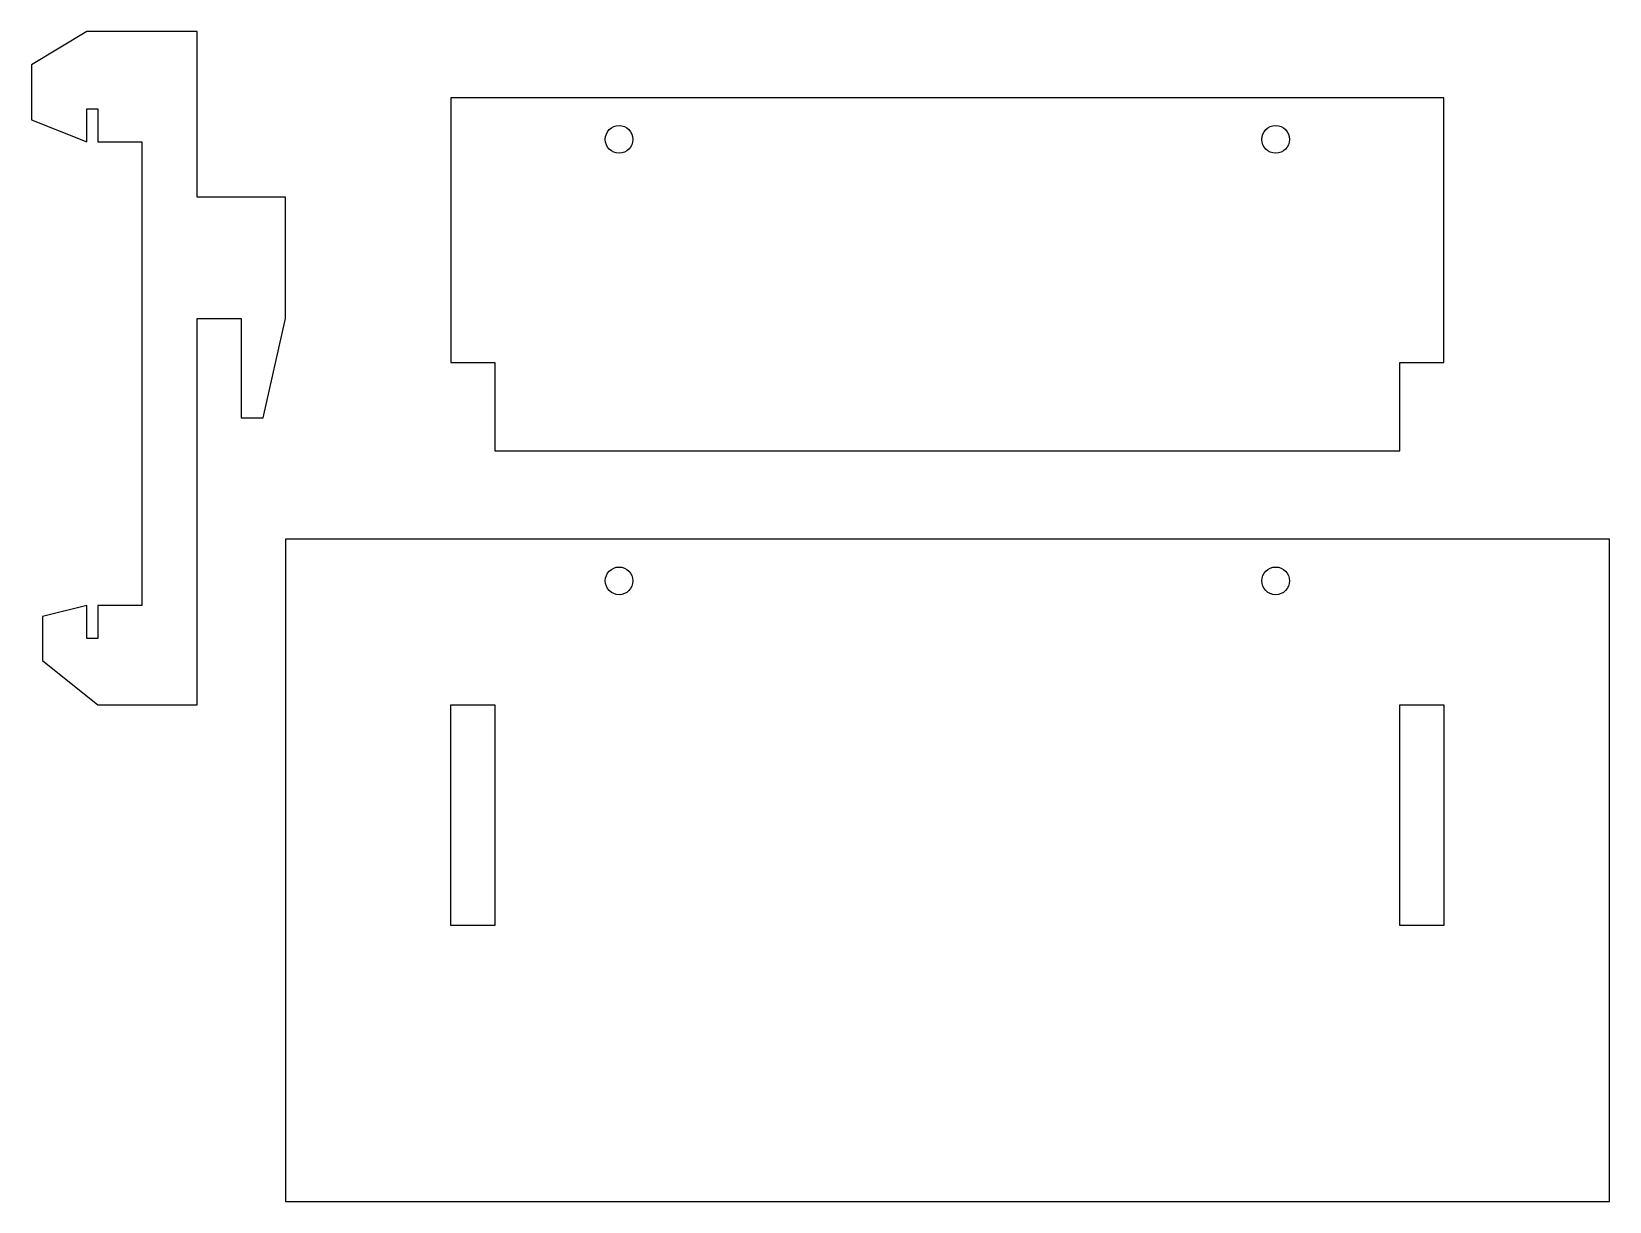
# Model space of a CAD drawing. Extents: x 1017 to 1160, y 760 to 866.
import ezdxf

# ---------------------------------------------------------------- set-up
doc = ezdxf.new("R2010")
doc.units = 0
doc.layers.get('0').update_dxf_attribs({"linetype": 'CONTINUOUS'})

msp = doc.modelspace()

# ---------------------------------------------------------------- linework, layer by layer
at = {"color": 5}
for p, q in [((1022.060781, 865.714129), (1017.060791, 862.714124)), ((1032.060789, 865.714129), (1022.060781, 865.714129)), ((1032.060789, 850.714123), (1032.060789, 865.714129)), ((1017.060791, 862.714124), (1017.060791, 857.714123)), ((1055.0608, 859.714122), (1055.0608, 835.714113)), ((1145.060789, 859.714122), (1055.0608, 859.714122)), ((1145.060789, 835.714113), (1145.060789, 859.714122)), ((1022.060781, 855.714087), (1022.060781, 858.714087)), ((1022.060781, 858.714087), (1023.060779, 858.714087)), ((1023.060779, 858.714087), (1023.060779, 855.714087)), ((1017.060791, 857.714123), (1022.060781, 855.714087)), ((1023.060779, 855.714087), (1027.060799, 855.714087)), ((1027.060799, 855.714087), (1027.060799, 813.714089)), ((1040.060802, 850.714123), (1032.060789, 850.714123)), ((1040.060802, 839.714122), (1040.060802, 850.714123)), ((1032.060789, 804.714124), (1032.060789, 839.714122)), ((1032.060789, 839.714122), (1036.060781, 839.714122)), ((1036.060781, 839.714122), (1036.060781, 830.714123)), ((1038.060806, 830.714123), (1040.060802, 839.714122)), ((1055.0608, 835.714113), (1059.060792, 835.714113)), ((1059.060792, 835.714113), (1059.060792, 827.714115)), ((1141.060797, 827.714115), (1141.060797, 835.714113)), ((1141.060797, 835.714113), (1145.060789, 835.714113)), ((1036.060781, 830.714123), (1038.060806, 830.714123)), ((1059.060792, 827.714115), (1141.060797, 827.714115)), ((1160.060787, 819.714123), (1040.060802, 819.714123)), ((1040.060802, 819.714123), (1040.060802, 759.714107)), ((1160.060787, 759.714107), (1160.060787, 819.714123)), ((1022.060781, 813.714089), (1018.060789, 812.714122)), ((1022.060781, 810.714087), (1022.060781, 813.714089)), ((1027.060799, 813.714089), (1023.060779, 813.714089)), ((1023.060779, 813.714089), (1023.060779, 810.714124)), ((1018.060789, 812.714122), (1018.060789, 808.714125)), ((1023.060779, 810.714124), (1022.060781, 810.714087)), ((1018.060789, 808.714125), (1023.060779, 804.714124)), ((1023.060779, 804.714124), (1032.060789, 804.714124)), ((1040.060802, 759.714107), (1160.060787, 759.714107))]:
    msp.add_line(p, q, dxfattribs=at)
at = {"color": 7}
for p, q in [((1055.0608, 784.714108), (1055.0608, 804.714096)), ((1055.0608, 804.714096), (1059.060792, 804.714096)), ((1059.060792, 804.714096), (1059.060792, 784.714108)), ((1141.060797, 784.714108), (1141.060797, 804.714096)), ((1141.060797, 804.714096), (1145.060789, 804.714096)), ((1145.060789, 804.714096), (1145.060789, 784.714108)), ((1059.060792, 784.714108), (1055.0608, 784.714108)), ((1145.060789, 784.714108), (1141.060797, 784.714108))]:
    msp.add_line(p, q, dxfattribs=at)
for points in [[(1069.054789, 855.941996), (1069.054789, 856.634366), (1069.616058, 857.195642), (1070.30842, 857.195644)], [(1070.30842, 857.195644), (1071.000781, 857.195642), (1071.56205, 856.634366), (1071.562051, 855.941996)], [(1128.559651, 855.941996), (1128.559652, 856.634366), (1129.120921, 857.195642), (1129.813282, 857.195644)], [(1129.813282, 857.195644), (1130.505643, 857.195642), (1131.066912, 856.634366), (1131.066913, 855.941996)], [(1070.30842, 854.688345), (1069.616057, 854.688346), (1069.054788, 855.249625), (1069.054789, 855.941996)], [(1071.562051, 855.941996), (1071.562052, 855.249625), (1071.000782, 854.688346), (1070.30842, 854.688345)], [(1129.813282, 854.688345), (1129.12092, 854.688346), (1128.55965, 855.249625), (1128.559651, 855.941996)], [(1131.066913, 855.941996), (1131.066914, 855.249625), (1130.505644, 854.688346), (1129.813282, 854.688345)], [(1069.054789, 815.941991), (1069.054789, 816.634361), (1069.616058, 817.195638), (1070.30842, 817.195639)], [(1070.30842, 817.195639), (1071.000781, 817.195638), (1071.56205, 816.634361), (1071.562051, 815.941991)], [(1128.559566, 815.941991), (1128.559567, 816.634361), (1129.120836, 817.195638), (1129.813197, 817.195639)], [(1129.813197, 817.195639), (1130.505559, 817.195638), (1131.066828, 816.634361), (1131.066828, 815.941991)], [(1070.30842, 814.68834), (1069.616057, 814.688342), (1069.054788, 815.24962), (1069.054789, 815.941991)], [(1071.562051, 815.941991), (1071.562052, 815.24962), (1071.000782, 814.688342), (1070.30842, 814.68834)], [(1129.813197, 814.68834), (1129.120835, 814.688342), (1128.559565, 815.24962), (1128.559566, 815.941991)], [(1131.066828, 815.941991), (1131.066829, 815.24962), (1130.50556, 814.688342), (1129.813197, 814.68834)]]:
    msp.add_open_spline(points, degree=3, dxfattribs=at)

doc.saveas('drawing.dxf')
